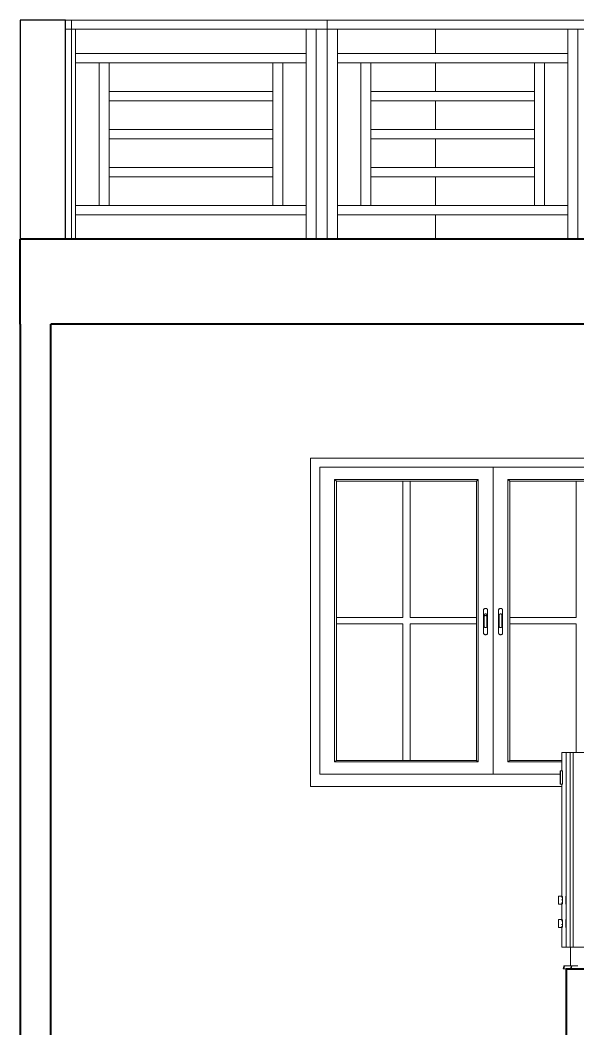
# Model space of a CAD drawing. Header units: inches. Extents: x 136316 to 139491, y -21083 to -17511.
# Drawn here: x 138058 to 138149.6, y -19843.1 to -19677.2 of the extents above; entities that cross this region are included whole.
import ezdxf

# ---------------------------------------------------------------- set-up
doc = ezdxf.new("R2010")
doc.units = ezdxf.units.IN
doc.header["$LTSCALE"] = 0.5
doc.header["$MEASUREMENT"] = 0
for name, color, linetype, lineweight in [('PARAPET', 50, 'Continuous', 13), ('wall', 1, 'Continuous', 40), ('wall light', 6, 'Continuous', 25), ('window', 4, 'Continuous', 13)]:
    doc.layers.add(name, color=color, linetype=linetype, lineweight=lineweight)

msp = doc.modelspace()

# ---------------------------------------------------------------- linework, layer by layer
at = {"layer": 'PARAPET'}
for p, q in [((138066.4, -19677.19), (138065.44, -19677.19)), ((138108.46, -19677.19), (138066.4, -19677.19)), ((138066.4, -19713.19), (138066.4, -19677.19)), ((138108.46, -19713.19), (138108.46, -19677.19)), ((138194.5, -19677.19), (138108.46, -19677.19)), ((138065.44, -19678.69), (138067.09, -19678.69)), ((138067.09, -19678.69), (138104.97, -19678.69)), ((138067.09, -19713.19), (138067.09, -19678.69)), ((138108.46, -19678.69), (138104.97, -19678.69)), ((138104.97, -19713.19), (138104.97, -19678.69)), ((138106.62, -19713.19), (138106.62, -19678.69)), ((138110.11, -19678.69), (138108.46, -19678.69)), ((138110.11, -19713.19), (138110.11, -19678.69)), ((138110.11, -19678.69), (138126.26, -19678.69)), ((138126.26, -19682.69), (138126.26, -19678.69)), ((138126.26, -19678.69), (138151.48, -19678.69)), ((138147.99, -19713.19), (138147.99, -19678.69)), ((138149.64, -19713.19), (138149.64, -19678.69)), ((138104.97, -19682.69), (138067.09, -19682.69)), ((138147.99, -19682.69), (138110.11, -19682.69)), ((138067.09, -19684.19), (138101.13, -19684.19)), ((138070.93, -19707.69), (138070.93, -19684.19)), ((138072.58, -19707.69), (138072.58, -19684.19)), ((138099.48, -19707.69), (138099.48, -19684.19)), ((138101.13, -19707.69), (138101.13, -19684.19)), ((138101.13, -19684.19), (138104.97, -19684.19)), ((138110.11, -19684.19), (138144.15, -19684.19)), ((138113.95, -19707.69), (138113.95, -19684.19)), ((138115.6, -19707.69), (138115.6, -19684.19)), ((138126.26, -19688.94), (138126.26, -19684.19)), ((138142.5, -19707.69), (138142.5, -19684.19)), ((138144.15, -19707.69), (138144.15, -19684.19)), ((138144.15, -19684.19), (138147.99, -19684.19)), ((138099.48, -19688.94), (138072.58, -19688.94)), ((138072.58, -19690.44), (138099.48, -19690.44)), ((138142.5, -19688.94), (138115.6, -19688.94)), ((138115.6, -19690.44), (138142.5, -19690.44)), ((138126.26, -19695.19), (138126.26, -19690.44)), ((138099.48, -19695.19), (138072.58, -19695.19)), ((138142.5, -19695.19), (138115.6, -19695.19)), ((138072.58, -19696.69), (138099.48, -19696.69)), ((138115.6, -19696.69), (138142.5, -19696.69)), ((138126.26, -19701.44), (138126.26, -19696.69)), ((138099.48, -19701.44), (138072.58, -19701.44)), ((138142.5, -19701.44), (138115.6, -19701.44)), ((138072.58, -19702.94), (138099.48, -19702.94)), ((138115.6, -19702.94), (138142.5, -19702.94)), ((138126.26, -19707.69), (138126.26, -19702.94)), ((138101.13, -19707.69), (138067.09, -19707.69)), ((138104.97, -19707.69), (138101.13, -19707.69)), ((138144.15, -19707.69), (138110.11, -19707.69)), ((138147.99, -19707.69), (138144.15, -19707.69)), ((138067.09, -19709.19), (138104.97, -19709.19)), ((138110.11, -19709.19), (138147.99, -19709.19)), ((138126.26, -19713.19), (138126.26, -19709.19))]:
    msp.add_line(p, q, dxfattribs=at)
at = {"layer": 'wall'}
for p, q in [((138057.97, -19727.19), (138057.97, -19713.19)), ((138057.97, -19727.19), (138057.97, -19967.19)), ((138063.03, -19953.19), (138063.03, -19727.19)), ((138241.52, -19727.19), (138063.03, -19727.19)), ((138147.75, -19833.19), (138147.75, -19847.19)), ((138147.75, -19833.19), (138232.52, -19833.19))]:
    msp.add_line(p, q, dxfattribs=at)
msp.add_lwpolyline([(138246.52, -19713.19), (138066.4, -19713.19), (138065.44, -19713.19), (138061.34, -19713.19), (138057.97, -19713.19)], dxfattribs=at)
at = {"layer": 'wall light'}
for p, q in [((138057.97, -19677.19), (138057.97, -19713.19)), ((138065.44, -19677.19), (138057.97, -19677.19)), ((138065.44, -19713.19), (138065.44, -19677.19))]:
    msp.add_line(p, q, dxfattribs=at)
at = {"layer": 'window'}
for p, q in [((138105.71, -19803.19), (138105.71, -19749.19)), ((138105.71, -19749.19), (138201.71, -19749.19)), ((138107.21, -19801.19), (138107.21, -19750.69)), ((138107.21, -19750.69), (138164.21, -19750.69)), ((138135.71, -19750.69), (138135.71, -19801.19)), ((138133.28, -19752.72), (138109.65, -19752.72)), ((138109.65, -19752.72), (138109.65, -19799.17)), ((138109.95, -19752.97), (138109.65, -19752.72)), ((138109.95, -19752.97), (138109.95, -19798.92)), ((138109.95, -19752.97), (138132.98, -19752.97)), ((138120.86, -19752.97), (138120.86, -19775.44)), ((138122.07, -19752.97), (138122.07, -19775.44)), ((138132.98, -19752.97), (138133.28, -19752.72)), ((138132.98, -19798.92), (138132.98, -19752.97)), ((138133.28, -19799.17), (138133.28, -19752.72)), ((138138.15, -19799.17), (138138.15, -19752.72)), ((138138.15, -19752.72), (138161.78, -19752.72)), ((138138.45, -19752.97), (138138.15, -19752.72)), ((138138.45, -19798.92), (138138.45, -19752.97)), ((138161.48, -19752.97), (138138.45, -19752.97)), ((138149.36, -19752.97), (138149.36, -19775.44)), ((138134.16, -19774.1), (138134.15, -19774.14)), ((138134.15, -19774.14), (138134.15, -19774.18)), ((138134.15, -19774.18), (138134.15, -19778)), ((138134.18, -19774.07), (138134.16, -19774.1)), ((138134.21, -19774.03), (138134.18, -19774.07)), ((138134.24, -19774.01), (138134.21, -19774.03)), ((138134.28, -19773.98), (138134.24, -19774.01)), ((138134.26, -19774.96), (138134.27, -19774.94)), ((138134.26, -19774.99), (138134.26, -19774.96)), ((138134.26, -19775.27), (138134.26, -19774.99)), ((138134.27, -19774.94), (138134.28, -19774.91)), ((138134.33, -19773.96), (138134.28, -19773.98)), ((138134.28, -19774.91), (138134.3, -19774.89)), ((138134.3, -19774.89), (138134.32, -19774.87)), ((138134.32, -19774.87), (138134.35, -19774.85)), ((138134.38, -19773.94), (138134.33, -19773.96)), ((138134.35, -19774.85), (138134.38, -19774.84)), ((138134.43, -19773.94), (138134.38, -19773.94)), ((138134.38, -19774.84), (138134.41, -19774.83)), ((138134.41, -19774.83), (138134.45, -19774.82)), ((138134.48, -19773.93), (138134.43, -19773.94)), ((138134.45, -19774.82), (138134.48, -19774.82)), ((138134.53, -19773.94), (138134.48, -19773.93)), ((138134.48, -19774.82), (138134.52, -19774.82)), ((138134.52, -19774.82), (138134.55, -19774.83)), ((138134.58, -19773.94), (138134.53, -19773.94)), ((138134.55, -19774.83), (138134.58, -19774.84)), ((138134.63, -19773.96), (138134.58, -19773.94)), ((138134.58, -19774.84), (138134.61, -19774.85)), ((138134.61, -19774.85), (138134.64, -19774.87)), ((138134.68, -19773.98), (138134.63, -19773.96)), ((138134.64, -19774.87), (138134.66, -19774.89)), ((138134.66, -19774.89), (138134.68, -19774.91)), ((138134.72, -19774.01), (138134.68, -19773.98)), ((138134.68, -19774.91), (138134.69, -19774.94)), ((138134.69, -19774.94), (138134.7, -19774.96)), ((138134.7, -19774.96), (138134.71, -19774.99)), ((138134.71, -19776.91), (138134.71, -19774.99)), ((138134.75, -19774.03), (138134.72, -19774.01)), ((138134.78, -19774.07), (138134.75, -19774.03)), ((138134.8, -19774.1), (138134.78, -19774.07)), ((138134.81, -19774.14), (138134.8, -19774.1)), ((138134.82, -19774.18), (138134.8, -19774.1)), ((138134.82, -19774.18), (138134.81, -19774.14)), ((138134.82, -19778), (138134.82, -19774.18)), ((138136.61, -19774.18), (138136.63, -19774.1)), ((138136.61, -19774.18), (138136.62, -19774.14)), ((138136.61, -19778), (138136.61, -19774.18)), ((138136.62, -19774.14), (138136.63, -19774.1)), ((138136.63, -19774.1), (138136.65, -19774.07)), ((138136.65, -19774.07), (138136.68, -19774.03)), ((138136.71, -19774.01), (138136.68, -19774.03)), ((138136.75, -19773.98), (138136.71, -19774.01)), ((138136.73, -19774.96), (138136.72, -19774.99)), ((138136.72, -19774.99), (138136.72, -19776.91)), ((138136.75, -19774.91), (138136.73, -19774.94)), ((138136.73, -19774.94), (138136.73, -19774.96)), ((138136.75, -19773.98), (138136.8, -19773.96)), ((138136.77, -19774.89), (138136.75, -19774.91)), ((138136.79, -19774.87), (138136.77, -19774.89)), ((138136.82, -19774.85), (138136.79, -19774.87)), ((138136.84, -19773.94), (138136.8, -19773.96)), ((138136.85, -19774.84), (138136.82, -19774.85)), ((138136.9, -19773.94), (138136.84, -19773.94)), ((138136.88, -19774.83), (138136.85, -19774.84)), ((138136.91, -19774.82), (138136.88, -19774.83)), ((138136.95, -19773.93), (138136.9, -19773.94)), ((138136.95, -19774.82), (138136.91, -19774.82)), ((138137, -19773.94), (138136.95, -19773.93)), ((138136.98, -19774.82), (138136.95, -19774.82)), ((138137.02, -19774.83), (138136.98, -19774.82)), ((138137, -19773.94), (138137.05, -19773.94)), ((138137.05, -19774.84), (138137.02, -19774.83)), ((138137.05, -19773.94), (138137.1, -19773.96)), ((138137.08, -19774.85), (138137.05, -19774.84)), ((138137.11, -19774.87), (138137.08, -19774.85)), ((138137.1, -19773.96), (138137.14, -19773.98)), ((138137.13, -19774.89), (138137.11, -19774.87)), ((138137.15, -19774.91), (138137.13, -19774.89)), ((138137.14, -19773.98), (138137.18, -19774.01)), ((138137.16, -19774.94), (138137.15, -19774.91)), ((138137.17, -19774.96), (138137.16, -19774.94)), ((138137.17, -19774.99), (138137.17, -19774.96)), ((138137.17, -19776.91), (138137.17, -19774.99)), ((138137.18, -19774.01), (138137.22, -19774.03)), ((138137.25, -19774.07), (138137.22, -19774.03)), ((138137.27, -19774.1), (138137.25, -19774.07)), ((138137.28, -19774.14), (138137.27, -19774.1)), ((138137.28, -19774.14), (138137.28, -19774.18)), ((138137.28, -19774.18), (138137.28, -19778)), ((138120.86, -19775.44), (138109.95, -19775.44)), ((138120.86, -19776.45), (138109.95, -19776.45)), ((138120.86, -19776.45), (138120.86, -19798.92)), ((138132.98, -19775.44), (138122.07, -19775.44)), ((138122.07, -19776.45), (138122.07, -19798.92)), ((138132.98, -19776.45), (138122.07, -19776.45)), ((138134.26, -19775.24), (138134.27, -19775.22)), ((138134.26, -19775.27), (138134.26, -19775.24)), ((138134.26, -19776.91), (138134.26, -19775.27)), ((138134.27, -19775.22), (138134.28, -19775.19)), ((138134.28, -19775.19), (138134.3, -19775.17)), ((138134.3, -19775.17), (138134.32, -19775.15)), ((138134.32, -19775.15), (138134.35, -19775.13)), ((138134.35, -19775.13), (138134.38, -19775.12)), ((138134.38, -19775.12), (138134.41, -19775.11)), ((138134.41, -19775.11), (138134.45, -19775.1)), ((138134.45, -19775.1), (138134.48, -19775.1)), ((138134.48, -19775.1), (138134.52, -19775.1)), ((138134.52, -19775.1), (138134.55, -19775.11)), ((138134.55, -19775.11), (138134.58, -19775.12)), ((138134.58, -19775.12), (138134.61, -19775.13)), ((138134.61, -19775.13), (138134.64, -19775.15)), ((138134.64, -19775.15), (138134.66, -19775.17)), ((138134.66, -19775.17), (138134.68, -19775.19)), ((138134.68, -19775.19), (138134.69, -19775.22)), ((138134.69, -19775.22), (138134.7, -19775.24)), ((138134.7, -19775.24), (138134.71, -19775.27)), ((138138.45, -19775.44), (138149.36, -19775.44)), ((138138.45, -19776.45), (138149.36, -19776.45)), ((138149.36, -19776.45), (138149.36, -19797.61)), ((138134.15, -19778.04), (138134.15, -19778)), ((138134.15, -19778), (138134.16, -19778.07)), ((138134.15, -19778.04), (138134.16, -19778.07)), ((138134.16, -19778.07), (138134.18, -19778.11)), ((138134.18, -19778.11), (138134.21, -19778.14)), ((138134.21, -19778.14), (138134.24, -19778.17)), ((138134.24, -19778.17), (138134.28, -19778.2)), ((138134.26, -19776.91), (138134.26, -19776.94)), ((138134.26, -19776.94), (138134.27, -19776.96)), ((138134.27, -19776.96), (138134.28, -19776.99)), ((138134.28, -19776.99), (138134.3, -19777.01)), ((138134.28, -19778.2), (138134.33, -19778.22)), ((138134.3, -19777.01), (138134.32, -19777.03)), ((138134.32, -19777.03), (138134.35, -19777.04)), ((138134.33, -19778.22), (138134.38, -19778.23)), ((138134.35, -19777.04), (138134.38, -19777.06)), ((138134.38, -19777.06), (138134.41, -19777.07)), ((138134.38, -19778.23), (138134.43, -19778.24)), ((138134.41, -19777.07), (138134.45, -19777.07)), ((138134.43, -19778.24), (138134.48, -19778.24)), ((138134.45, -19777.07), (138134.48, -19777.08)), ((138134.48, -19777.08), (138134.52, -19777.07)), ((138134.48, -19778.24), (138134.53, -19778.24)), ((138134.52, -19777.07), (138134.55, -19777.07)), ((138134.53, -19778.24), (138134.58, -19778.23)), ((138134.55, -19777.07), (138134.58, -19777.06)), ((138134.58, -19777.06), (138134.61, -19777.04)), ((138134.58, -19778.23), (138134.63, -19778.22)), ((138134.61, -19777.04), (138134.64, -19777.03)), ((138134.63, -19778.22), (138134.68, -19778.2)), ((138134.64, -19777.03), (138134.66, -19777.01)), ((138134.66, -19777.01), (138134.68, -19776.99)), ((138134.68, -19776.99), (138134.69, -19776.96)), ((138134.68, -19778.2), (138134.72, -19778.17)), ((138134.69, -19776.96), (138134.7, -19776.94)), ((138134.7, -19776.94), (138134.71, -19776.91)), ((138134.72, -19778.17), (138134.75, -19778.14)), ((138134.75, -19778.14), (138134.78, -19778.11)), ((138134.78, -19778.11), (138134.8, -19778.07)), ((138134.8, -19778.07), (138134.81, -19778.04)), ((138134.81, -19778.04), (138134.82, -19778)), ((138136.62, -19778.04), (138136.61, -19778)), ((138136.63, -19778.07), (138136.62, -19778.04)), ((138136.63, -19778.07), (138136.65, -19778.11)), ((138136.65, -19778.11), (138136.68, -19778.14)), ((138136.68, -19778.14), (138136.71, -19778.17)), ((138136.75, -19778.2), (138136.71, -19778.17)), ((138136.73, -19776.94), (138136.72, -19776.91)), ((138136.73, -19776.96), (138136.73, -19776.94)), ((138136.75, -19776.99), (138136.73, -19776.96)), ((138136.77, -19777.01), (138136.75, -19776.99)), ((138136.8, -19778.22), (138136.75, -19778.2)), ((138136.79, -19777.03), (138136.77, -19777.01)), ((138136.82, -19777.04), (138136.79, -19777.03)), ((138136.8, -19778.22), (138136.84, -19778.23)), ((138136.85, -19777.06), (138136.82, -19777.04)), ((138136.9, -19778.24), (138136.84, -19778.23)), ((138136.88, -19777.07), (138136.85, -19777.06)), ((138136.91, -19777.07), (138136.88, -19777.07)), ((138136.95, -19778.24), (138136.9, -19778.24)), ((138136.95, -19777.08), (138136.91, -19777.07)), ((138136.98, -19777.07), (138136.95, -19777.08)), ((138136.95, -19778.24), (138137, -19778.24)), ((138137.02, -19777.07), (138136.98, -19777.07)), ((138137, -19778.24), (138137.05, -19778.23)), ((138137.05, -19777.06), (138137.02, -19777.07)), ((138137.08, -19777.04), (138137.05, -19777.06)), ((138137.1, -19778.22), (138137.05, -19778.23)), ((138137.11, -19777.03), (138137.08, -19777.04)), ((138137.14, -19778.2), (138137.1, -19778.22)), ((138137.13, -19777.01), (138137.11, -19777.03)), ((138137.15, -19776.99), (138137.13, -19777.01)), ((138137.14, -19778.2), (138137.18, -19778.17)), ((138137.16, -19776.96), (138137.15, -19776.99)), ((138137.17, -19776.94), (138137.16, -19776.96)), ((138137.17, -19776.91), (138137.17, -19776.94)), ((138137.18, -19778.17), (138137.22, -19778.14)), ((138137.22, -19778.14), (138137.25, -19778.11)), ((138137.27, -19778.07), (138137.25, -19778.11)), ((138137.28, -19778), (138137.27, -19778.07)), ((138137.28, -19778.04), (138137.27, -19778.07)), ((138137.28, -19778.04), (138137.28, -19778)), ((138147, -19797.61), (138147.75, -19797.61)), ((138147, -19800.68), (138147, -19797.61)), ((138147.75, -19829.61), (138147.75, -19797.61)), ((138147.75, -19797.61), (138148.38, -19797.61)), ((138148.38, -19797.61), (138148.38, -19829.61)), ((138148.9, -19797.61), (138148.38, -19797.61)), ((138148.9, -19797.61), (138148.9, -19829.61)), ((138148.9, -19797.61), (138189.9, -19797.61)), ((138109.95, -19798.92), (138109.65, -19799.17)), ((138109.65, -19799.17), (138133.28, -19799.17)), ((138109.95, -19798.92), (138132.98, -19798.92)), ((138133.28, -19799.17), (138132.98, -19798.92)), ((138138.15, -19799.17), (138138.45, -19798.92)), ((138147, -19799.17), (138138.15, -19799.17)), ((138147, -19798.92), (138138.45, -19798.92)), ((138146.74, -19801.19), (138107.21, -19801.19)), ((138146.73, -19801.44), (138146.74, -19801.19)), ((138146.73, -19801.44), (138146.73, -19801.72)), ((138146.74, -19800.96), (138146.75, -19800.78)), ((138146.74, -19801.18), (138146.74, -19800.96)), ((138146.74, -19801.19), (138146.74, -19801.18)), ((138146.75, -19800.68), (138146.76, -19800.64)), ((138146.75, -19800.78), (138146.75, -19800.68)), ((138146.76, -19800.64), (138146.77, -19800.68)), ((138147.1, -19800.64), (138146.76, -19800.64)), ((138146.77, -19800.68), (138146.78, -19800.78)), ((138146.78, -19800.78), (138146.78, -19800.96)), ((138146.78, -19800.96), (138146.79, -19801.18)), ((138146.79, -19801.18), (138146.79, -19801.44)), ((138146.79, -19801.44), (138146.79, -19801.72)), ((138147.1, -19800.64), (138147.09, -19800.68)), ((138147.1, -19800.68), (138147.1, -19800.64)), ((138147.11, -19800.78), (138147.1, -19800.68)), ((138147.12, -19800.96), (138147.11, -19800.78)), ((138147.12, -19801.18), (138147.12, -19800.96)), ((138147.13, -19801.44), (138147.12, -19801.18)), ((138147.13, -19801.72), (138147.13, -19801.44)), ((138105.71, -19803.19), (138147, -19803.19)), ((138146.73, -19802), (138146.73, -19801.72)), ((138146.74, -19802.26), (138146.73, -19802)), ((138146.74, -19802.49), (138146.74, -19802.26)), ((138146.74, -19802.49), (138146.75, -19802.66)), ((138146.75, -19802.66), (138146.75, -19802.77)), ((138146.75, -19802.77), (138146.76, -19802.81)), ((138146.76, -19802.81), (138146.77, -19802.77)), ((138147.1, -19802.81), (138146.76, -19802.81)), ((138146.77, -19802.77), (138146.78, -19802.66)), ((138146.79, -19802.26), (138146.78, -19802.49)), ((138146.78, -19802.66), (138146.78, -19802.49)), ((138146.79, -19801.72), (138146.79, -19802)), ((138146.79, -19802), (138146.79, -19802.26)), ((138147, -19821.32), (138147, -19802.77)), ((138147.1, -19802.81), (138147.09, -19802.77)), ((138147.1, -19802.77), (138147.11, -19802.66)), ((138147.1, -19802.77), (138147.1, -19802.81)), ((138147.11, -19802.66), (138147.12, -19802.49)), ((138147.12, -19802.26), (138147.13, -19802)), ((138147.12, -19802.49), (138147.12, -19802.26)), ((138147.13, -19802), (138147.13, -19801.72)), ((138146.44, -19821.52), (138146.45, -19821.44)), ((138146.46, -19821.26), (138146.45, -19821.28)), ((138146.45, -19821.32), (138146.45, -19821.28)), ((138146.45, -19821.38), (138146.45, -19821.32)), ((138146.45, -19821.38), (138146.45, -19821.44)), ((138146.46, -19821.25), (138146.46, -19821.26)), ((138146.46, -19821.25), (138146.46, -19821.26)), ((138147.09, -19821.25), (138146.46, -19821.25)), ((138146.47, -19821.28), (138146.46, -19821.26)), ((138146.47, -19821.32), (138146.47, -19821.28)), ((138146.47, -19821.32), (138146.47, -19821.38)), ((138146.47, -19821.38), (138146.47, -19821.44)), ((138146.47, -19821.44), (138146.47, -19821.52)), ((138147, -19821.44), (138147, -19821.38)), ((138147.08, -19821.28), (138147.09, -19821.26)), ((138147.08, -19821.28), (138147.08, -19821.32)), ((138147.08, -19821.44), (138147.08, -19821.38)), ((138147.09, -19821.26), (138147.09, -19821.25)), ((138147.09, -19821.26), (138147.09, -19821.25)), ((138147.09, -19821.26), (138147.09, -19821.28)), ((138147.09, -19821.28), (138147.1, -19821.32)), ((138147.1, -19821.32), (138147.1, -19821.38)), ((138147.1, -19821.44), (138147.1, -19821.38)), ((138147.1, -19821.52), (138147.1, -19821.44)), ((138147.65, -19821.32), (138147.66, -19821.28)), ((138147.65, -19821.38), (138147.65, -19821.32)), ((138147.65, -19821.38), (138147.65, -19821.44)), ((138147.65, -19821.52), (138147.65, -19821.44)), ((138147.66, -19821.25), (138147.67, -19821.26)), ((138147.75, -19821.25), (138147.66, -19821.25)), ((138147.66, -19821.25), (138147.66, -19821.26)), ((138147.66, -19821.26), (138147.66, -19821.28)), ((138147.67, -19821.28), (138147.67, -19821.26)), ((138147.67, -19821.32), (138147.67, -19821.28)), ((138147.67, -19821.32), (138147.67, -19821.38)), ((138147.67, -19821.38), (138147.68, -19821.44)), ((138147.68, -19821.44), (138147.68, -19821.52)), ((138146.44, -19821.52), (138146.44, -19821.6)), ((138146.44, -19821.7), (138146.44, -19821.6)), ((138146.44, -19821.79), (138146.44, -19821.7)), ((138146.44, -19821.79), (138146.44, -19821.89)), ((138146.44, -19821.99), (138146.44, -19821.89)), ((138146.44, -19822.09), (138146.44, -19821.99)), ((138146.44, -19822.18), (138146.44, -19822.09)), ((138146.44, -19822.27), (138146.44, -19822.18)), ((138146.45, -19822.35), (138146.44, -19822.27)), ((138146.45, -19822.35), (138146.45, -19822.41)), ((138146.45, -19822.46), (138146.45, -19822.41)), ((138146.45, -19822.46), (138146.45, -19822.5)), ((138146.46, -19822.53), (138146.45, -19822.5)), ((138146.46, -19822.53), (138146.47, -19822.5)), ((138146.46, -19822.53), (138146.46, -19822.53)), ((138146.46, -19822.53), (138146.46, -19822.53)), ((138146.46, -19822.53), (138147.09, -19822.53)), ((138146.48, -19821.6), (138146.47, -19821.52)), ((138146.48, -19822.18), (138146.47, -19822.27)), ((138146.47, -19822.27), (138146.47, -19822.35)), ((138146.47, -19822.41), (138146.47, -19822.35)), ((138146.47, -19822.46), (138146.47, -19822.41)), ((138146.47, -19822.46), (138146.47, -19822.5)), ((138146.48, -19821.6), (138146.48, -19821.7)), ((138146.48, -19821.79), (138146.48, -19821.7)), ((138146.48, -19821.79), (138146.48, -19821.89)), ((138146.48, -19821.89), (138146.48, -19821.99)), ((138146.48, -19822.09), (138146.48, -19821.99)), ((138146.48, -19822.09), (138146.48, -19822.18)), ((138147, -19821.89), (138147, -19821.79)), ((138147, -19822.35), (138147, -19822.27)), ((138147, -19822.46), (138147, -19822.41)), ((138147, -19825.13), (138147, -19822.5)), ((138147.07, -19821.89), (138147.07, -19821.79)), ((138147.07, -19822.27), (138147.08, -19822.35)), ((138147.08, -19821.8), (138147.08, -19821.79)), ((138147.08, -19821.85), (138147.08, -19821.8)), ((138147.08, -19821.85), (138147.08, -19821.89)), ((138147.08, -19822.46), (138147.08, -19822.41)), ((138147.09, -19822.53), (138147.08, -19822.5)), ((138147.09, -19822.5), (138147.1, -19822.46)), ((138147.09, -19822.5), (138147.09, -19822.53)), ((138147.09, -19822.53), (138147.09, -19822.53)), ((138147.09, -19822.53), (138147.09, -19822.53)), ((138147.1, -19821.52), (138147.11, -19821.6)), ((138147.1, -19821.79), (138147.1, -19821.8)), ((138147.1, -19821.85), (138147.1, -19821.8)), ((138147.1, -19821.85), (138147.1, -19821.89)), ((138147.1, -19822.27), (138147.11, -19822.18)), ((138147.1, -19822.35), (138147.1, -19822.27)), ((138147.1, -19822.41), (138147.1, -19822.35)), ((138147.1, -19822.41), (138147.1, -19822.46)), ((138147.11, -19821.7), (138147.11, -19821.6)), ((138147.11, -19821.7), (138147.11, -19821.79)), ((138147.11, -19821.89), (138147.11, -19821.79)), ((138147.11, -19821.99), (138147.11, -19821.89)), ((138147.11, -19822.09), (138147.11, -19821.99)), ((138147.11, -19822.18), (138147.11, -19822.09)), ((138147.65, -19821.52), (138147.65, -19821.6)), ((138147.65, -19821.7), (138147.65, -19821.6)), ((138147.65, -19821.79), (138147.65, -19821.7)), ((138147.65, -19821.79), (138147.65, -19821.89)), ((138147.65, -19821.99), (138147.65, -19821.89)), ((138147.65, -19822.09), (138147.65, -19821.99)), ((138147.65, -19822.18), (138147.65, -19822.09)), ((138147.65, -19822.27), (138147.65, -19822.18)), ((138147.65, -19822.35), (138147.65, -19822.27)), ((138147.65, -19822.35), (138147.65, -19822.41)), ((138147.65, -19822.46), (138147.65, -19822.41)), ((138147.65, -19822.46), (138147.66, -19822.5)), ((138147.66, -19822.53), (138147.66, -19822.5)), ((138147.66, -19822.53), (138147.75, -19822.53)), ((138147.67, -19822.53), (138147.66, -19822.53)), ((138147.66, -19822.53), (138147.66, -19822.53)), ((138147.67, -19822.41), (138147.68, -19822.35)), ((138147.67, -19822.46), (138147.67, -19822.41)), ((138147.67, -19822.46), (138147.67, -19822.5)), ((138147.67, -19822.53), (138147.67, -19822.5)), ((138147.68, -19821.6), (138147.68, -19821.52)), ((138147.68, -19821.6), (138147.68, -19821.7)), ((138147.68, -19821.79), (138147.68, -19821.7)), ((138147.68, -19821.79), (138147.68, -19821.89)), ((138147.68, -19821.89), (138147.68, -19821.99)), ((138147.68, -19822.09), (138147.68, -19821.99)), ((138147.68, -19822.09), (138147.68, -19822.18)), ((138147.68, -19822.18), (138147.68, -19822.27)), ((138147.68, -19822.27), (138147.68, -19822.35)), ((138146.45, -19825.28), (138146.44, -19825.36)), ((138146.44, -19825.44), (138146.44, -19825.36)), ((138146.44, -19825.44), (138146.44, -19825.54)), ((138146.44, -19825.54), (138146.44, -19825.63)), ((138146.44, -19825.73), (138146.44, -19825.63)), ((138146.44, -19825.73), (138146.44, -19825.83)), ((138146.44, -19825.83), (138146.44, -19825.93)), ((138146.44, -19825.93), (138146.44, -19826.03)), ((138146.44, -19826.03), (138146.44, -19826.11)), ((138146.44, -19826.11), (138146.45, -19826.19)), ((138146.45, -19825.13), (138146.46, -19825.1)), ((138146.45, -19825.16), (138146.45, -19825.13)), ((138146.45, -19825.16), (138146.45, -19825.22)), ((138146.45, -19825.28), (138146.45, -19825.22)), ((138146.45, -19826.25), (138146.45, -19826.19)), ((138146.45, -19826.25), (138146.45, -19826.3)), ((138146.45, -19826.34), (138146.45, -19826.3)), ((138146.45, -19826.34), (138146.46, -19826.37)), ((138146.46, -19825.1), (138146.46, -19825.09)), ((138146.46, -19825.1), (138146.46, -19825.09)), ((138146.46, -19825.09), (138147.09, -19825.09)), ((138146.46, -19825.1), (138146.47, -19825.13)), ((138146.47, -19826.34), (138146.46, -19826.37)), ((138146.46, -19826.37), (138146.46, -19826.37)), ((138146.46, -19826.37), (138146.46, -19826.37)), ((138147.09, -19826.37), (138146.46, -19826.37)), ((138146.47, -19825.13), (138146.47, -19825.16)), ((138146.47, -19825.22), (138146.47, -19825.16)), ((138146.47, -19825.22), (138146.47, -19825.28)), ((138146.47, -19825.36), (138146.47, -19825.28)), ((138146.47, -19825.36), (138146.48, -19825.44)), ((138146.47, -19826.11), (138146.48, -19826.03)), ((138146.47, -19826.19), (138146.47, -19826.11)), ((138146.47, -19826.19), (138146.47, -19826.25)), ((138146.47, -19826.25), (138146.47, -19826.3)), ((138146.47, -19826.34), (138146.47, -19826.3)), ((138146.48, -19825.54), (138146.48, -19825.44)), ((138146.48, -19825.54), (138146.48, -19825.63)), ((138146.48, -19825.73), (138146.48, -19825.63)), ((138146.48, -19825.83), (138146.48, -19825.73)), ((138146.48, -19825.83), (138146.48, -19825.93)), ((138146.48, -19826.03), (138146.48, -19825.93)), ((138147, -19825.22), (138147, -19825.16)), ((138147, -19825.36), (138147, -19825.28)), ((138147, -19825.93), (138147, -19825.83)), ((138147, -19826.25), (138147, -19826.19)), ((138147, -19829.61), (138147, -19826.3)), ((138147.07, -19825.36), (138147.08, -19825.28)), ((138147.07, -19825.93), (138147.07, -19825.83)), ((138147.09, -19825.1), (138147.08, -19825.13)), ((138147.08, -19825.22), (138147.08, -19825.16)), ((138147.08, -19825.87), (138147.08, -19825.83)), ((138147.08, -19825.87), (138147.08, -19825.91)), ((138147.08, -19825.91), (138147.08, -19825.93)), ((138147.08, -19826.19), (138147.08, -19826.25)), ((138147.08, -19826.3), (138147.08, -19826.34)), ((138147.08, -19826.34), (138147.09, -19826.37)), ((138147.09, -19825.09), (138147.09, -19825.1)), ((138147.09, -19825.09), (138147.09, -19825.1)), ((138147.09, -19825.13), (138147.09, -19825.1)), ((138147.1, -19825.16), (138147.09, -19825.13)), ((138147.1, -19826.3), (138147.09, -19826.34)), ((138147.09, -19826.37), (138147.09, -19826.34)), ((138147.09, -19826.37), (138147.09, -19826.37)), ((138147.09, -19826.37), (138147.09, -19826.37)), ((138147.1, -19825.22), (138147.1, -19825.16)), ((138147.1, -19825.28), (138147.1, -19825.22)), ((138147.1, -19825.28), (138147.1, -19825.36)), ((138147.11, -19825.44), (138147.1, -19825.36)), ((138147.1, -19825.83), (138147.1, -19825.87)), ((138147.1, -19825.91), (138147.1, -19825.87)), ((138147.1, -19825.93), (138147.1, -19825.91)), ((138147.1, -19826.11), (138147.11, -19826.03)), ((138147.1, -19826.19), (138147.1, -19826.11)), ((138147.1, -19826.25), (138147.1, -19826.19)), ((138147.1, -19826.3), (138147.1, -19826.25)), ((138147.11, -19825.44), (138147.11, -19825.54)), ((138147.11, -19825.63), (138147.11, -19825.54)), ((138147.11, -19825.63), (138147.11, -19825.73)), ((138147.11, -19825.83), (138147.11, -19825.73)), ((138147.11, -19825.93), (138147.11, -19825.83)), ((138147.11, -19826.03), (138147.11, -19825.93)), ((138147.65, -19825.16), (138147.66, -19825.13)), ((138147.65, -19825.16), (138147.65, -19825.22)), ((138147.65, -19825.28), (138147.65, -19825.22)), ((138147.65, -19825.28), (138147.65, -19825.36)), ((138147.65, -19825.44), (138147.65, -19825.36)), ((138147.65, -19825.44), (138147.65, -19825.54)), ((138147.65, -19825.54), (138147.65, -19825.63)), ((138147.65, -19825.73), (138147.65, -19825.63)), ((138147.65, -19825.73), (138147.65, -19825.83)), ((138147.65, -19825.83), (138147.65, -19825.93)), ((138147.65, -19825.93), (138147.65, -19826.03)), ((138147.65, -19826.03), (138147.65, -19826.11)), ((138147.65, -19826.11), (138147.65, -19826.19)), ((138147.65, -19826.25), (138147.65, -19826.19)), ((138147.65, -19826.25), (138147.65, -19826.3)), ((138147.66, -19826.34), (138147.65, -19826.3)), ((138147.66, -19825.1), (138147.66, -19825.09)), ((138147.67, -19825.1), (138147.66, -19825.09)), ((138147.66, -19825.09), (138147.75, -19825.09)), ((138147.66, -19825.13), (138147.66, -19825.1)), ((138147.66, -19826.34), (138147.66, -19826.37)), ((138147.75, -19826.37), (138147.66, -19826.37)), ((138147.66, -19826.37), (138147.66, -19826.37)), ((138147.66, -19826.37), (138147.67, -19826.37)), ((138147.67, -19825.1), (138147.67, -19825.13)), ((138147.67, -19825.13), (138147.67, -19825.16)), ((138147.67, -19825.22), (138147.67, -19825.16)), ((138147.67, -19825.22), (138147.68, -19825.28)), ((138147.68, -19826.19), (138147.67, -19826.25)), ((138147.67, -19826.25), (138147.67, -19826.3)), ((138147.67, -19826.34), (138147.67, -19826.3)), ((138147.67, -19826.34), (138147.67, -19826.37)), ((138147.68, -19825.36), (138147.68, -19825.28)), ((138147.68, -19825.36), (138147.68, -19825.44)), ((138147.68, -19825.54), (138147.68, -19825.44)), ((138147.68, -19825.54), (138147.68, -19825.63)), ((138147.68, -19825.73), (138147.68, -19825.63)), ((138147.68, -19825.83), (138147.68, -19825.73)), ((138147.68, -19825.83), (138147.68, -19825.93)), ((138147.68, -19826.03), (138147.68, -19825.93)), ((138147.68, -19826.11), (138147.68, -19826.03)), ((138147.68, -19826.19), (138147.68, -19826.11)), ((138147.75, -19829.61), (138147, -19829.61)), ((138147.75, -19829.61), (138148.38, -19829.61)), ((138148.38, -19829.61), (138148.46, -19829.61)), ((138148.45, -19829.61), (138148.45, -19832.7)), ((138148.46, -19832.7), (138148.46, -19829.61)), ((138148.46, -19829.61), (138148.9, -19829.61)), ((138189.9, -19829.61), (138148.9, -19829.61)), ((138147.21, -19833.19), (138147.32, -19832.75)), ((138147.33, -19832.75), (138147.32, -19832.75)), ((138147.32, -19832.75), (138147.32, -19832.75)), ((138147.33, -19832.74), (138147.33, -19832.73)), ((138147.34, -19832.73), (138147.33, -19832.73)), ((138147.33, -19832.74), (138147.33, -19832.75)), ((138147.33, -19832.74), (138147.33, -19832.74)), ((138147.33, -19833.19), (138147.43, -19832.75)), ((138147.35, -19832.72), (138147.34, -19832.72)), ((138147.34, -19832.72), (138147.34, -19832.73)), ((138147.34, -19832.73), (138147.34, -19832.73)), ((138147.35, -19832.72), (138147.36, -19832.71)), ((138147.35, -19832.72), (138147.35, -19832.72)), ((138147.36, -19832.71), (138147.36, -19832.71)), ((138147.37, -19832.71), (138147.36, -19832.71)), ((138147.37, -19832.71), (138147.37, -19832.71)), ((138147.37, -19832.71), (138147.38, -19832.71)), ((138147.39, -19832.7), (138147.38, -19832.71)), ((138147.38, -19832.71), (138147.38, -19832.71)), ((138147.39, -19832.7), (138147.39, -19832.7)), ((138147.39, -19832.7), (138147.4, -19832.7)), ((138147.4, -19832.7), (138147.4, -19832.7)), ((138147.4, -19832.7), (138147.5, -19832.7)), ((138147.43, -19832.75), (138147.44, -19832.75)), ((138147.44, -19832.73), (138147.44, -19832.74)), ((138147.44, -19832.73), (138147.45, -19832.73)), ((138147.44, -19832.75), (138147.44, -19832.74)), ((138147.44, -19832.74), (138147.44, -19832.74)), ((138147.44, -19832.75), (138147.44, -19832.75)), ((138147.45, -19832.72), (138147.46, -19832.72)), ((138147.45, -19832.72), (138147.45, -19832.73)), ((138147.45, -19832.73), (138147.45, -19832.73)), ((138147.46, -19832.71), (138147.46, -19832.72)), ((138147.47, -19832.71), (138147.46, -19832.71)), ((138147.46, -19832.72), (138147.46, -19832.72)), ((138147.47, -19832.71), (138147.47, -19832.71)), ((138147.51, -19832.7), (138147.5, -19832.7)), ((138148.57, -19832.71), (138147.51, -19832.7)), ((138148.42, -19833.19), (138148.53, -19832.75)), ((138148.45, -19832.7), (138148.46, -19832.7)), ((138148.46, -19832.7), (138148.58, -19832.71)), ((138148.53, -19832.74), (138148.54, -19832.73)), ((138148.53, -19832.74), (138148.53, -19832.75)), ((138148.53, -19832.74), (138148.53, -19832.74)), ((138148.53, -19832.75), (138148.53, -19832.75)), ((138148.53, -19832.75), (138148.53, -19832.75)), ((138148.53, -19833.19), (138148.64, -19832.75)), ((138148.55, -19832.72), (138148.54, -19832.73)), ((138148.54, -19832.73), (138148.54, -19832.73)), ((138148.54, -19832.73), (138148.54, -19832.73)), ((138148.55, -19832.72), (138148.55, -19832.72)), ((138148.56, -19832.72), (138148.55, -19832.72)), ((138148.56, -19832.72), (138148.56, -19832.71)), ((138148.56, -19832.71), (138148.56, -19832.71)), ((138148.57, -19832.71), (138148.56, -19832.71)), ((138148.57, -19832.71), (138148.57, -19832.71)), ((138148.57, -19832.71), (138148.58, -19832.71)), ((138148.59, -19832.7), (138148.58, -19832.71)), ((138148.58, -19832.71), (138148.58, -19832.71)), ((138148.6, -19832.7), (138148.59, -19832.7)), ((138148.6, -19832.7), (138148.61, -19832.7)), ((138148.6, -19832.7), (138148.6, -19832.7)), ((138148.61, -19832.7), (138148.69, -19832.71)), ((138148.65, -19832.73), (138148.64, -19832.74)), ((138148.64, -19832.75), (138148.64, -19832.74)), ((138148.64, -19832.74), (138148.64, -19832.74)), ((138148.64, -19832.75), (138148.64, -19832.75)), ((138148.64, -19832.75), (138148.64, -19832.75)), ((138148.66, -19832.72), (138148.65, -19832.73)), ((138148.65, -19832.73), (138148.65, -19832.73)), ((138148.65, -19832.73), (138148.65, -19832.73)), ((138148.66, -19832.75), (138148.65, -19832.75)), ((138148.67, -19832.71), (138148.66, -19832.72)), ((138148.66, -19832.72), (138148.66, -19832.72)), ((138148.66, -19832.72), (138148.66, -19832.72)), ((138148.67, -19832.73), (138148.66, -19832.73)), ((138148.66, -19832.73), (138148.66, -19832.73)), ((138148.66, -19832.74), (138148.66, -19832.73)), ((138148.66, -19832.74), (138148.66, -19832.75)), ((138148.66, -19832.74), (138148.66, -19832.74)), ((138148.66, -19832.75), (138148.66, -19832.75)), ((138148.68, -19832.71), (138148.67, -19832.72)), ((138148.67, -19832.71), (138148.68, -19832.71)), ((138148.67, -19832.71), (138148.67, -19832.71)), ((138148.67, -19832.72), (138148.67, -19832.72)), ((138148.67, -19832.72), (138148.67, -19832.72)), ((138148.67, -19832.72), (138148.67, -19832.73)), ((138148.69, -19832.71), (138148.68, -19832.71)), ((138148.68, -19832.71), (138148.68, -19832.71)), ((138148.68, -19832.71), (138148.68, -19832.71)), ((138148.7, -19832.7), (138148.69, -19832.71)), ((138148.69, -19832.71), (138148.69, -19832.71)), ((138148.69, -19832.71), (138148.69, -19832.71)), ((138148.7, -19832.7), (138148.7, -19832.7)), ((138148.7, -19832.7), (138148.71, -19832.7)), ((138148.71, -19832.7), (138148.71, -19832.7)), ((138148.71, -19832.7), (138148.71, -19832.7)), ((138148.71, -19832.7), (138149.65, -19832.7)), ((138147.21, -19833.19), (138147.33, -19833.19)), ((138147.33, -19833.19), (138147.75, -19833.19))]:
    msp.add_line(p, q, dxfattribs=at)

doc.saveas('drawing.dxf')
